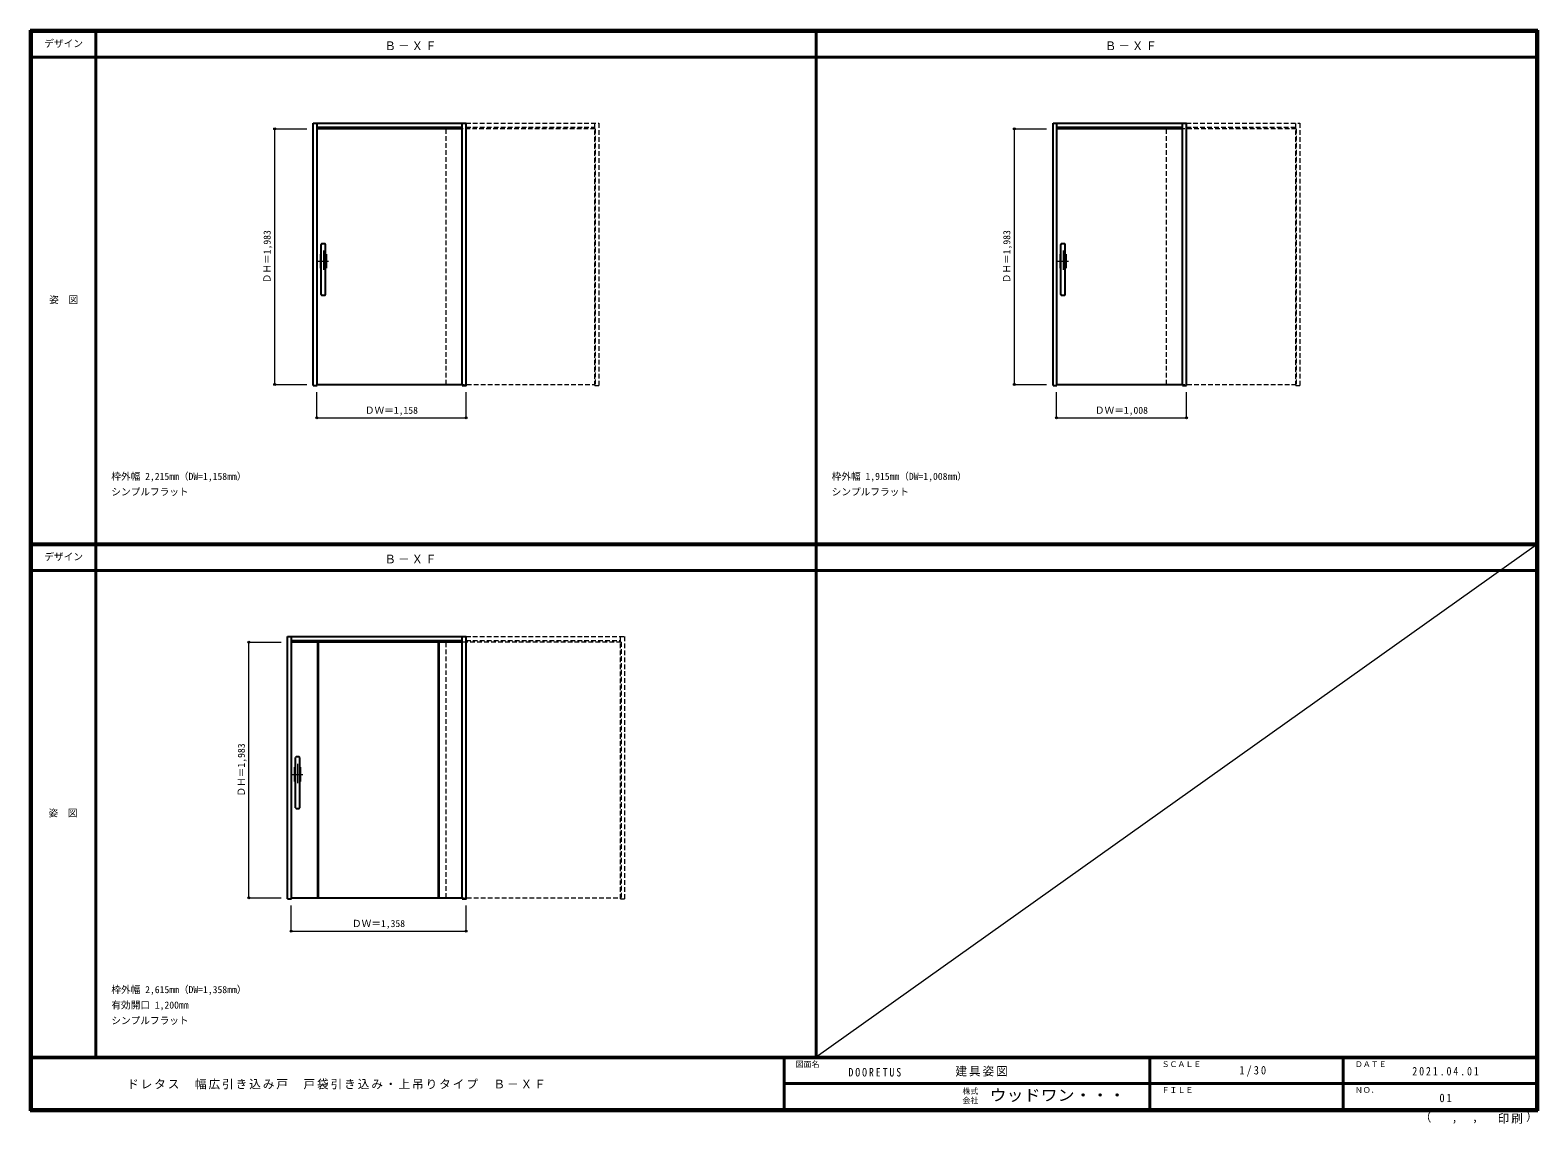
# Model space of a CAD drawing. Units: millimetres, scale not verified. Extents: x -6000 to 5700, y -4307 to 4175.
import ezdxf
from ezdxf.enums import TextEntityAlignment as Align

# ---------------------------------------------------------------- set-up
doc = ezdxf.new("R2010")
doc.units = ezdxf.units.MM
doc.header["$LTSCALE"] = 30
doc.header["$PDMODE"] = 32
doc.header["$PDSIZE"] = 15
doc.linetypes.add('CHAIN1', pattern=[8, 5, -1, 1, -1])
doc.linetypes.add('DASHED1', pattern=[1.8, 1.2, -0.6])
for name, color, linetype, lineweight in [('0-1_通り芯', 4, 'CHAIN1', 9), ('0-2_扉', 4, 'DASHED1', 9), ('0-3_仕上げ', 7, 'Continuous', 18), ('0-4_枠', 3, 'Continuous', 25), ('0-B_寸法', 4, 'Continuous', 9), ('0-D_ﾊﾞｰ引き手', 3, 'Continuous', 25), ('F-1_枠', 6, 'Continuous', 40), ('F-A_文字', 7, 'Continuous', 18)]:
    doc.layers.add(name, color=color, linetype=linetype, lineweight=lineweight)
doc.layers.add('0-A_文字', color=7, linetype='Continuous')
doc.styles.add('ＭＳ ゴシック', font='')
doc.styles.get('ＭＳ ゴシック').set_extended_font_data('MS Gothic')

msp = doc.modelspace()

# ---------------------------------------------------------------- linework, layer by layer
at = {"layer": '0-1_通り芯'}
for p, q in [((-3724.5, 2465), (-3724.5, 2303)), ((2015.5, 2465), (2015.5, 2303)), ((-3765.5, 2384), (-3683.5, 2384)), ((1974.5, 2384), (2056.5, 2384)), ((-3924.5, -1515.5), (-3924.5, -1677.5)), ((-3965.5, -1596.5), (-3883.5, -1596.5))]:
    msp.add_line(p, q, dxfattribs=at)
at = {"layer": '0-2_扉'}
for p, q in [((-3772.5, 3409.5), (-3775.5, 3409.5)), ((-3775.5, 1426.5), (-3775.5, 3409.5)), ((-1614.5, 3409.5), (-2772.5, 3409.5)), ((-2772.5, 1426.5), (-2772.5, 3409.5)), ((-2617.5, 3409.5), (-2617.5, 1426.5)), ((-1614.5, 3409.5), (-1614.5, 1426.5)), ((1967.5, 3409.5), (1964.5, 3409.5)), ((1964.5, 1426.5), (1964.5, 3409.5)), ((3825.5, 3409.5), (2817.5, 3409.5)), ((2817.5, 1426.5), (2817.5, 3409.5)), ((2972.5, 3409.5), (2972.5, 1426.5)), ((3825.5, 3409.5), (3825.5, 1426.5)), ((-3772.5, 1426.5), (-3775.5, 1426.5)), ((-2772.5, 1426.5), (-1614.5, 1426.5)), ((1967.5, 1426.5), (1964.5, 1426.5)), ((2817.5, 1426.5), (3825.5, 1426.5)), ((-3972.5, -571), (-3975.5, -571)), ((-3975.5, -2554), (-3975.5, -571)), ((-2772.5, -2554), (-2772.5, -571)), ((-1414.5, -571), (-2772.5, -571)), ((-2617.5, -571), (-2617.5, -2554)), ((-1414.5, -571), (-1414.5, -2554)), ((-3972.5, -2554), (-3975.5, -2554)), ((-2772.5, -2554), (-1414.5, -2554))]:
    msp.add_line(p, q, dxfattribs=at)
at = {"layer": '0-2_扉', "color": 3, "linetype": 'Continuous', "lineweight": 25}
for p, q in [((-2647.5, 3409.5), (-3772.5, 3409.5)), ((2942.5, 3409.5), (1967.5, 3409.5)), ((-3772.5, 1426.5), (-2647.5, 1426.5)), ((1967.5, 1426.5), (2942.5, 1426.5)), ((-2647.5, -571), (-3972.5, -571)), ((-3972.5, -2554), (-2647.5, -2554))]:
    msp.add_line(p, q, dxfattribs=at)
at = {"layer": '0-3_仕上げ'}
for p, q in [((-3770.5, -2554), (-3770.5, -571)), ((-3760.5, -2554), (-3760.5, -571)), ((-2832.5, -2554), (-2832.5, -571)), ((-2822.5, -2554), (-2822.5, -571))]:
    msp.add_line(p, q, dxfattribs=at)
at = {"layer": '0-4_枠'}
for p, q in [((-3802.5, 1418), (-3802.5, 3453)), ((-3802.5, 3453), (-2617.5, 3453)), ((-3772.5, 1418), (-3772.5, 3453)), ((-3772.5, 3423), (-2647.5, 3423)), ((-2647.5, 1418), (-2647.5, 3453)), ((1937.5, 1418), (1937.5, 3453)), ((1937.5, 3453), (2972.5, 3453)), ((1967.5, 1418), (1967.5, 3453)), ((1967.5, 3423), (2942.5, 3423)), ((2942.5, 1418), (2942.5, 3453)), ((2972.5, 1418), (2972.5, 3453)), ((-3802.5, 1418), (-3772.5, 1418)), ((1937.5, 1418), (1967.5, 1418)), ((2942.5, 1418), (2972.5, 1418)), ((-4002.5, -2562.5), (-4002.5, -527.5)), ((-4002.5, -527.5), (-2617.5, -527.5)), ((-3972.5, -2562.5), (-3972.5, -527.5)), ((-3972.5, -557.5), (-2647.5, -557.5)), ((-2647.5, -2562.5), (-2647.5, -527.5)), ((-4002.5, -2562.5), (-3972.5, -2562.5))]:
    msp.add_line(p, q, dxfattribs=at)
at = {"layer": '0-4_枠', "color": 4, "linetype": 'DASHED1', "lineweight": 9}
for p, q in [((-2617.5, 3453), (-1587.5, 3453)), ((-2617.5, 3423), (-1617.5, 3423)), ((-1617.5, 1418), (-1617.5, 3453)), ((-1587.5, 3453), (-1587.5, 1418)), ((2972.5, 3453), (3852.5, 3453)), ((2972.5, 3423), (3822.5, 3423)), ((3822.5, 1418), (3822.5, 3453)), ((3852.5, 3453), (3852.5, 1418)), ((-1617.5, 1418), (-1587.5, 1418)), ((3822.5, 1418), (3852.5, 1418)), ((-2617.5, -527.5), (-1387.5, -527.5)), ((-2617.5, -557.5), (-1417.5, -557.5)), ((-1417.5, -2562.5), (-1417.5, -527.5)), ((-1387.5, -527.5), (-1387.5, -2562.5)), ((-1417.5, -2562.5), (-1387.5, -2562.5))]:
    msp.add_line(p, q, dxfattribs=at)
at = {"layer": '0-4_枠'}
for points in [[(-2647.5, 1418), (-2617.5, 1418), (-2617.5, 3453)], [(-2647.5, -2562.5), (-2617.5, -2562.5), (-2617.5, -527.5)]]:
    msp.add_lwpolyline(points, dxfattribs=at)
at = {"layer": '0-B_寸法'}
for p, q in [((-4102.5, 3409.5), (-3852.5, 3409.5)), ((-4102.5, 1426.5), (-4102.5, 3409.5)), ((1637.5, 3409.5), (1887.5, 3409.5)), ((1637.5, 1426.5), (1637.5, 3409.5)), ((-4102.5, 1426.5), (-3852.5, 1426.5)), ((1637.5, 1426.5), (1887.5, 1426.5)), ((-3775.5, 1168), (-3775.5, 1368)), ((-2617.5, 1168), (-2617.5, 1368)), ((1964.5, 1168), (1964.5, 1368)), ((2972.5, 1168), (2972.5, 1368)), ((-3775.5, 1168), (-2617.5, 1168)), ((1964.5, 1168), (2972.5, 1168)), ((-4302.5, -571), (-4052.5, -571)), ((-4302.5, -2554), (-4302.5, -571)), ((-4302.5, -2554), (-4052.5, -2554)), ((-3975.5, -2812.5), (-3975.5, -2612.5)), ((-2617.5, -2812.5), (-2617.5, -2612.5)), ((-3975.5, -2812.5), (-2617.5, -2812.5))]:
    msp.add_line(p, q, dxfattribs=at)
at = {"layer": '0-B_寸法', "color": 7}
for p in [(-4102.5, 3409.5), (1637.5, 3409.5), (-4102.5, 1426.5), (1637.5, 1426.5), (-3775.5, 1168), (-2617.5, 1168), (1964.5, 1168), (2972.5, 1168), (-4302.5, -571), (-4302.5, -2554), (-3975.5, -2812.5), (-2617.5, -2812.5)]:
    msp.add_point(p, dxfattribs=at)
at = {"layer": '0-D_ﾊﾞｰ引き手'}
for p, q in [((-3740.5, 2124), (-3740.5, 2514)), ((-3713.5, 2519), (-3735.5, 2519)), ((-3708.5, 2124), (-3708.5, 2514)), ((1999.5, 2124), (1999.5, 2514)), ((2026.5, 2519), (2004.5, 2519)), ((2031.5, 2124), (2031.5, 2514)), ((-3745.5, 2329), (-3745.5, 2439)), ((-3745.5, 2439), (-3740.5, 2439)), ((-3708.5, 2439), (-3703.5, 2439)), ((-3703.5, 2439), (-3703.5, 2329)), ((1994.5, 2329), (1994.5, 2439)), ((1994.5, 2439), (1999.5, 2439)), ((2031.5, 2439), (2036.5, 2439)), ((2036.5, 2439), (2036.5, 2329)), ((-3740.5, 2329), (-3745.5, 2329)), ((-3703.5, 2329), (-3708.5, 2329)), ((1999.5, 2329), (1994.5, 2329)), ((2036.5, 2329), (2031.5, 2329)), ((-3735.5, 2119), (-3713.5, 2119)), ((2004.5, 2119), (2026.5, 2119)), ((-3940.5, -1856.5), (-3940.5, -1466.5)), ((-3913.5, -1461.5), (-3935.5, -1461.5)), ((-3908.5, -1856.5), (-3908.5, -1466.5)), ((-3945.5, -1651.5), (-3945.5, -1541.5)), ((-3945.5, -1541.5), (-3940.5, -1541.5)), ((-3908.5, -1541.5), (-3903.5, -1541.5)), ((-3903.5, -1541.5), (-3903.5, -1651.5)), ((-3940.5, -1651.5), (-3945.5, -1651.5)), ((-3903.5, -1651.5), (-3908.5, -1651.5)), ((-3935.5, -1861.5), (-3913.5, -1861.5))]:
    msp.add_line(p, q, dxfattribs=at)
for centre, start, end in [((-3735.5, 2514), 90, 180), ((-3713.5, 2514), 0, 90), ((2004.5, 2514), 90, 180), ((2026.5, 2514), 0, 90), ((-3735.5, 2124), 180, 270), ((-3713.5, 2124), 270, 0), ((2004.5, 2124), 180, 270), ((2026.5, 2124), 270, 0), ((-3935.5, -1466.5), 90, 180), ((-3913.5, -1466.5), 0, 90), ((-3935.5, -1856.5), 180, 270), ((-3913.5, -1856.5), 270, 0)]:
    msp.add_arc(centre, 5, start, end, dxfattribs=at)
at = {"layer": 'F-1_枠'}
for p, q in [((-6000, 4175), (5700, 4175)), ((-6000, 4175), (-6000, -4205)), ((-6000, 4170), (5700, 4170)), ((-6000, 4165), (5700, 4165)), ((-5995, 4175), (-5995, -4205)), ((-5990, 4175), (-5990, -4205)), ((-5490, 4175), (-5490, -3790)), ((100, -3790), (100, 4175)), ((5690, 4175), (5690, -4205)), ((5695, 4175), (5695, -4205)), ((5700, 4175), (5700, -4205)), ((-6000, 3965), (5700, 3965)), ((-5990, 190.5), (5690, 190.5)), ((-5990, 187.5), (5690, 187.5)), ((-5990, 184.5), (5690, 184.5)), ((-5990, -15.5), (5690, -15.5)), ((5700, -3790), (-6000, -3790)), ((5700, -3795), (-6000, -3795)), ((-150, -3795), (-150, -4195)), ((2690, -3795), (2690, -4195)), ((4190, -3795), (4190, -4195)), ((-150, -3995), (5690, -3995.01)), ((5700, -4195), (-6000, -4195)), ((5700, -4200), (-6000, -4200)), ((5700, -4205), (-6000, -4205))]:
    msp.add_line(p, q, dxfattribs=at)
at = {"layer": 'F-A_文字'}
msp.add_line((5690, 184.5), (100, -3790), dxfattribs=at)

# ---------------------------------------------------------------- texts
at = {"layer": '0-A_文字', "style": 'ＭＳ ゴシック'}
for s, p in [('枠外幅 2,215mm（DW=1,158mm）', (-5370, 670.5)), ('枠外幅 1,915mm（DW=1,008mm）', (220, 670.5)), ('シンプルフラット', (-5370, 550.5)), ('シンプルフラット', (220, 550.5)), ('枠外幅 2,615mm（DW=1,358mm）', (-5370, -3310)), ('有効開口 1,200㎜', (-5370, -3430)), ('シンプルフラット', (-5370, -3550))]:
    msp.add_text(s, height=54.99, dxfattribs=at).set_placement(p, align=Align.BOTTOM_LEFT)
at = {"layer": '0-A_文字', "char_height": 65.98, "attachment_point": 7, "style": 'ＭＳ ゴシック'}
for insert in [(-3251.07, 4020), (2338.93, 4020), (-3251.07, 39.5)]:
    msp.add_mtext('\\T1.17;Ｂ－ＸＦ', dxfattribs=dict(at, insert=insert))
at = {"layer": '0-B_寸法', "color": 7, "style": 'ＭＳ ゴシック'}
for p in [(-4117.5, 2211.75), (1622.5, 2211.75), (-4317.5, -1768.75)]:
    msp.add_text('ＤＨ＝1,983', height=54.99, rotation=90, dxfattribs=at).set_placement(p, align=Align.BOTTOM_LEFT)
for s, p in [('ＤＷ＝1,158', (-3402.75, 1183)), ('ＤＷ＝1,008', (2262.25, 1183)), ('ＤＷ＝1,358', (-3502.75, -2797.5))]:
    msp.add_text(s, height=54.99, dxfattribs=at).set_placement(p, align=Align.BOTTOM_LEFT)
at = {"layer": 'F-A_文字', "style": 'ＭＳ ゴシック'}
for s, height, p in [('デザイン', 54.99, (-5890, 4027.5)), ('姿\u3000図', 54.99, (-5852.5, 2040.25)), ('デザイン', 54.99, (-5890, 47)), ('姿\u3000図', 54.99, (-5857.5, -1940.25)), ('図面名', 43.99, (-60, -3880)), ('ＳＣＡＬＥ', 43.99, (2780, -3880)), ('ＤＡＴＥ', 43.99, (4280, -3880)), ('株式', 43.99, (1235, -4089)), ('ＦＩＬＥ', 43.99, (2780, -4080)), ('ＮＯ．', 43.99, (4280, -4080)), ('会社', 43.99, (1235, -4161)), ('（', 65.98, (4784.03, -4308.31)), ('）', 65.98, (5608.4, -4304.13)), (',', 65.98, (5031.28, -4308.31)), (',', 65.98, (5190.2, -4305.53))]:
    msp.add_text(s, height=height, dxfattribs=at).set_placement(p, align=Align.BOTTOM_LEFT)
at = {"layer": 'F-A_文字', "style": 'ＭＳ ゴシック', "width": 1.1}
msp.add_text('ウッドワン・・・', height=87.98, dxfattribs=at).set_placement((1445, -4155), align=Align.BOTTOM_LEFT)
at = {"layer": 'F-A_文字', "char_height": 65.98, "attachment_point": 7, "style": 'ＭＳ ゴシック'}
for s, insert in [('\\T1.17;建具姿図', (1180.42, -3940)), ('\\T1.38;\\W0.9;1/30', (3383.75, -3940)), ('\\T1.17;ドレタス\u3000幅広引き込み戸\u3000戸袋引き込み・上吊りタイプ\u3000Ｂ－ＸＦ', (-5247.55, -4040)), ('\\T1.39;\\W0.85;DOORETUS', (350, -3940.79)), ('\\T1.39;\\W0.85;2021.04.01', (4726.25, -3932.5)), ('\\T1.36;\\W0.9;01', (4936.25, -4140)), ('\\T1.17;印刷', (5388.15, -4306.92))]:
    msp.add_mtext(s, dxfattribs=dict(at, insert=insert))

doc.saveas('drawing.dxf')
